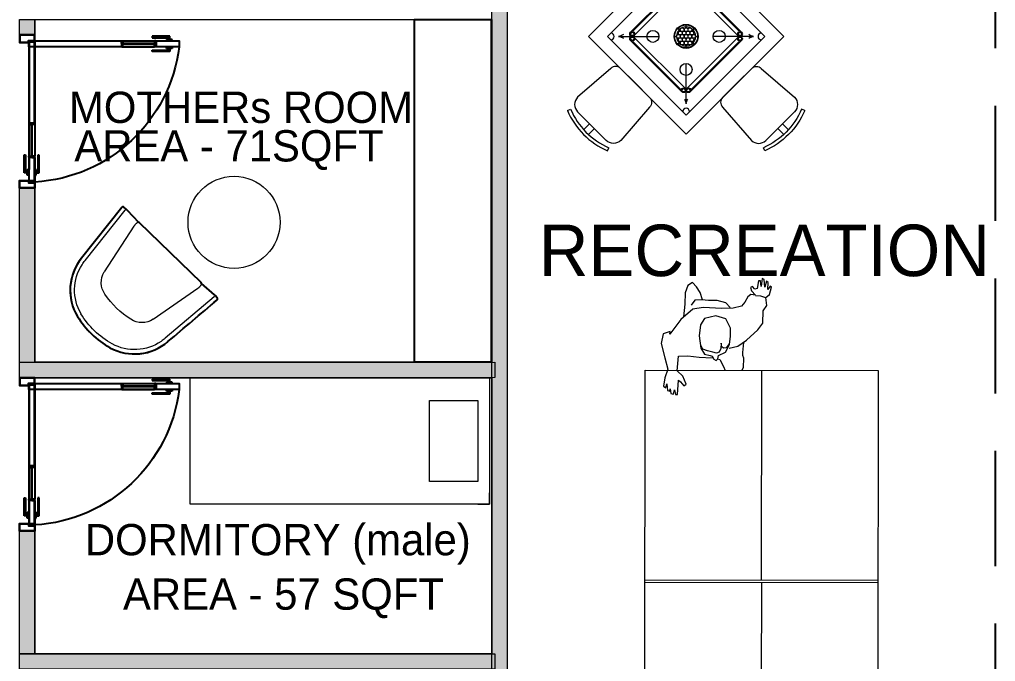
# Model space of a CAD drawing. Header units: millimetres. Extents: x -774950 to -670403, y -1165325 to -1109738.
# Drawn here: x -692792 to -686431, y -1148487 to -1144303 of the extents above; entities that cross this region are included whole.
import ezdxf

# ---------------------------------------------------------------- set-up
doc = ezdxf.new("R2010")
doc.units = ezdxf.units.MM
doc.header["$LTSCALE"] = 3000
doc.header["$MEASUREMENT"] = 0
doc.linetypes.add('HIDDEN', pattern=[0.375, 0.25, -0.125])
doc.layers.get('0').update_dxf_attribs({"linetype": 'CONTINUOUS'})
for name, color, linetype, lineweight in [('AI-FURN', 7, 'CONTINUOUS', 20), ('Equipment', 20, 'CONTINUOUS', 15), ('FURNITURE_CHAIR', 20, 'CONTINUOUS', 0), ('GYM. equi.', 9, 'CONTINUOUS', 9), ('I- FURN', 251, 'CONTINUOUS', 9), ('IN-FURN-CUSTOM', 22, 'CONTINUOUS', 9), ('IN_FURNITURE_LOOSE', 20, 'CONTINUOUS', 18), ('PR-HATCH', 8, 'CONTINUOUS', 0), ('T-LAYOUT', 7, 'CONTINUOUS', 13), ('TAGING', 253, 'CONTINUOUS', 5), ('TOA_DOOR', 7, 'CONTINUOUS', 25)]:
    doc.layers.add(name, color=color, linetype=linetype, lineweight=lineweight)
for name, color, linetype in [('HATCH', 8, 'CONTINUOUS'), ('I-FURN', 7, 'CONTINUOUS'), ('RADIUS', 8, 'HIDDEN')]:
    doc.layers.add(name, color=color, linetype=linetype)
doc.layers.add('PR-FULL HT', color=7, linetype='CONTINUOUS', lineweight=13, true_color=0x6e3e30)
doc.styles.add('123', font='arial.ttf', dxfattribs={"height": 0.2})
doc.styles.add('CENTURY GOTHIC', font='GOTHIC.TTF')

# ---------------------------------------------------------------- blocks, each defined once
blk = doc.blocks.new('A$C6E523535')
at = {"ltscale": 0.4}
for p, q in [((4471.8, -239.4), (1721.8, -239.4)), ((1721.8, -239.4), (1721.8, -1759.4)), ((4471.8, -1759.4), (4471.8, -239.4)), ((1721.8, -1759.4), (4471.8, -1759.4))]:
    blk.add_line(p, q, dxfattribs=at)
at = {"linetype": 'ByBlock'}
for p, q in [((3088.7, -1759.4), (3088.7, -239.4)), ((3104.9, -1759.4), (3104.9, -239.4)), ((3088.7, -999.4), (1721.8, -999.4)), ((3104.9, -999.4), (4471.8, -999.4))]:
    blk.add_line(p, q, dxfattribs=at)
for points in [[(1576.4, -787), (1563.7, -843.5), (1523.6, -899), (1457.4, -974.6), (1413.9, -1006.7), (1333.6, -1007.9), (1298.9, -1031.9), (1246.4, -1025.7), (1226.4, -1050.2), (1179.5, -1063.2), (1171.4, -1054.5), (1193.1, -1038.4), (1148.6, -1041), (1140.6, -1030.1), (1179, -1018.9), (1128.5, -1014.9), (1122.7, -1002), (1173.6, -995.5), (1137.9, -989.9), (1138.4, -977.3), (1187.3, -968.6), (1192.1, -954), (1175.7, -938.6), (1180.4, -926.1), (1203.5, -931.2), (1232, -957.6), (1226.8, -927.9), (1242.4, -907.4), (1276.8, -889.7), (1303, -867.5), (1315.6, -813.1), (1318.4, -739.3), (1312.5, -616.7), (1323.5, -549.6), (1389.8, -471.9), (1485.4, -399.6), (1468.4, -403.2), (1484.9, -357.4), (1546.7, -342.8), (1640.8, -367.5), (1714, -387.1), (1771.7, -368.2), (1824.8, -359.6), (1836.9, -374.9), (1809.3, -380.2), (1853.4, -386), (1857, -400.9), (1842.2, -402.5), (1873.7, -407.9), (1877.3, -424.9), (1849.6, -430.2), (1878.9, -437.6), (1878.4, -450.3), (1785.2, -457.3), (1797.4, -470.4), (1821.9, -492.5), (1810.8, -506.8), (1758.8, -485.9), (1724.3, -448.7), (1701, -449.9), (1628.9, -457.7), (1626.7, -516.7), (1636.6, -591), (1640.8, -676.7)], [(1262, -612.7), (1213.9, -598.2), (1176.8, -573.6), (1148.3, -547.2), (1168.5, -516.3), (1215.6, -499.1), (1289.5, -497.7), (1372.3, -488.1)], [(1312.1, -793.9), (1281.5, -765.4), (1266.8, -707.8), (1266.9, -650.9), (1262.1, -608.5), (1263.9, -562.1), (1296.5, -538)], [(1547.8, -786.1), (1575, -768), (1577.8, -749.1), (1567.7, -738.2), (1543.2, -735.2), (1578.4, -732.3), (1602, -722.6), (1609.1, -703.9), (1603.6, -680.5), (1594.4, -646.3), (1582.8, -616.4), (1560.1, -602.9)], [(1648.5, -718.2), (1650.5, -726.5), (1696.1, -749.4), (1721.8, -761.9)], [(1721.8, -869.7), (1701.7, -880.4), (1642.5, -882.4), (1623.7, -875.3), (1604.7, -876.7), (1539, -882.7)], [(1234.2, -957.7), (1235, -991.5), (1246.4, -1023.6)], [(4617.3, -1442.4), (4630, -1498.9), (4670.1, -1554.4), (4736.3, -1629.9), (4779.7, -1662), (4860, -1663.2), (4894.7, -1687.2), (4947.3, -1681), (4967.2, -1705.6), (5014.2, -1718.6), (5022.3, -1709.9), (5000.6, -1693.8), (5045, -1696.3), (5053.1, -1685.5), (5014.6, -1674.3), (5065.2, -1670.3), (5071, -1657.4), (5020.1, -1650.9), (5055.8, -1645.3), (5055.3, -1632.7), (5006.4, -1624), (5001.6, -1609.4), (5017.9, -1594), (5013.2, -1581.5), (4990.2, -1586.6), (4961.6, -1613), (4966.8, -1583.2), (4951.3, -1562.7), (4916.8, -1545), (4890.6, -1522.8), (4878, -1468.4), (4875.2, -1394.7), (4881.2, -1272.1), (4870.2, -1205), (4803.9, -1127.3), (4708.3, -1054.9), (4725.3, -1058.5), (4708.8, -1012.7), (4647, -998.2), (4552.9, -1022.8), (4479.7, -1042.5), (4422, -1023.6), (4368.9, -1015), (4356.8, -1030.2), (4384.4, -1035.5), (4340.3, -1041.4), (4336.6, -1056.3), (4351.5, -1057.9), (4320, -1063.3), (4316.4, -1080.3), (4344.1, -1085.6), (4314.8, -1093), (4315.3, -1105.7), (4408.4, -1112.7), (4396.3, -1125.8), (4371.8, -1147.8), (4382.9, -1162.2), (4434.9, -1141.2), (4469.4, -1104.1), (4492.6, -1105.3), (4564.7, -1113.1), (4567, -1172.1), (4557.1, -1246.3), (4552.9, -1332)], [(4931.7, -1268.1), (4979.7, -1253.6), (5016.8, -1229), (5045.4, -1202.6), (5025.2, -1171.7), (4978.1, -1154.5), (4904.1, -1153.1), (4821.4, -1143.5)], [(4881.5, -1449.3), (4912.1, -1420.7), (4926.9, -1363.2), (4926.8, -1306.2), (4931.5, -1263.9), (4929.8, -1217.5), (4897.2, -1193.4)], [(4645.9, -1441.5), (4618.7, -1423.4), (4615.9, -1404.5), (4626, -1393.5), (4650.5, -1390.6), (4615.2, -1387.6), (4591.6, -1378), (4584.6, -1359.2), (4590, -1335.8), (4599.3, -1301.7), (4610.8, -1271.7), (4633.6, -1258.2)], [(4545.2, -1373.6), (4543.2, -1381.9), (4497.6, -1404.7), (4471.8, -1417.2)], [(4471.8, -1525.1), (4492, -1535.8), (4551.2, -1537.7), (4569.9, -1530.7), (4589, -1532.1), (4654.7, -1538.1)]]:
    blk.add_lwpolyline(points)
for points in [[(1656.4, -701.4), (1645.4, -712.3), (1625.4, -717.7), (1603.9, -763.4), (1553.1, -788.3), (1497.9, -796.7), (1447.3, -794.8), (1385.7, -764.2), (1365.5, -700.9), (1383.3, -625.1), (1424.4, -599.2), (1497.2, -592), (1577, -603.5), (1616.9, -626.8), (1623.9, -662.9), (1628.3, -676.4), (1649.1, -687.1)], [(4537.3, -1356.8), (4548.3, -1367.6), (4568.2, -1373.1), (4589.7, -1418.8), (4640.6, -1443.6), (4695.8, -1452.1), (4746.4, -1450.2), (4808, -1419.6), (4828.2, -1356.3), (4810.4, -1280.5), (4769.3, -1254.6), (4696.5, -1247.4), (4616.7, -1258.9), (4576.8, -1282.1), (4569.7, -1318.3), (4565.3, -1331.8), (4544.5, -1342.4)]]:
    blk.add_lwpolyline(points, close=True)
blk = doc.blocks.new('A$C44A10159')
for points in [[(10.14, 29.17), (10.14, 26.65)], [(12.14, 29.17), (12.14, 26.65)], [(2.74, 28.59), (3.11, 27.67)], [(19.53, 28.51), (19.15, 27.58)]]:
    blk.add_lwpolyline(points)
for points in [[(11.15, 8.65), (5.06, 8.65, -0.414214), (3.06, 10.65), (2.15, 23.65, -0.414214), (5.15, 26.65), (11.15, 26.65)], [(11.15, 8.65), (17.24, 8.65, 0.414214), (19.24, 10.65), (20.15, 23.65, 0.414214), (17.15, 26.65), (11.15, 26.65)]]:
    blk.add_lwpolyline(points, format="xyb")
for radius, end in [(22.59, 111.5421), (21.59, 111.5162)]:
    blk.add_arc((11.03, 7.58), radius, 67.9007, end)
blk = doc.blocks.new('ACC-RECREAT-3')
at = {"layer": 'Equipment', "color": 8}
for p, q in [((78643.2, -73743.2), (78829.6, -73929.6)), ((79191.7, -73779.5), (78717.1, -73779.5)), ((79179.2, -73785.7), (78729.6, -73785.7)), ((79265.7, -73743.2), (79079.3, -73929.6)), ((78679.4, -73817.2), (78679.4, -74291.8)), ((78685.7, -73829.7), (78685.7, -74279.3)), ((78710.7, -73817.2), (78710.7, -74291.8)), ((79191.7, -73810.7), (78717.1, -73810.7)), ((79198.2, -73817.2), (79198.2, -74291.8)), ((79223.2, -73829.7), (79223.2, -74279.3)), ((79229.4, -73817.2), (79229.4, -74291.8)), ((78954.4, -74007.1), (78954.4, -73976.4)), ((78910.2, -74010.3), (78899.2, -73999.2)), ((78954.4, -74019.6), (78954.4, -74018.2)), ((78976.2, -74032.7), (78963.3, -74045.7)), ((79009.7, -73999.2), (78993.9, -74015)), ((78907.1, -74054.5), (78876.3, -74054.5)), ((78915, -74093.9), (78899.2, -74109.7)), ((78919.6, -74054.5), (78918.1, -74054.5)), ((78945.6, -74063.3), (78932.6, -74076.3)), ((78941.9, -74054.5), (78941, -74054.5)), ((78954.4, -74090.8), (78954.4, -74089.3)), ((78954.4, -74132.6), (78954.4, -74101.9)), ((79009.7, -74109.7), (78998.6, -74098.7)), ((79032.5, -74054.5), (79001.8, -74054.5)), ((78643.2, -74365.7), (78829.6, -74179.3)), ((79265.7, -74365.7), (79079.3, -74179.3)), ((79191.7, -74298.2), (78717.1, -74298.2)), ((79191.7, -74329.5), (78717.1, -74329.5)), ((79179.2, -74323.2), (78729.6, -74323.2))]:
    blk.add_line(p, q, dxfattribs=at)
at = {"layer": 'Equipment'}
blk.add_lwpolyline([(78591.9, -73692), (78591.9, -74417), (79316.9, -74417), (79316.9, -73692)], close=True, dxfattribs=at)
at = {"layer": 'Equipment', "color": 8}
for points in [[(78673.7, -73757.6, -0.101951), (78643.2, -73743.2, -0.101951), (78657.5, -73773.7, -0.101951)], [(79251.3, -73773.7, -0.101951), (79265.7, -73743.2, -0.101951), (79235.2, -73757.6, -0.101951)], [(78657.5, -74335.2, -0.101951), (78643.2, -74365.7, -0.101951), (78673.7, -74351.4, -0.101951)], [(79235.2, -74351.4, -0.101951), (79265.7, -74365.7, -0.101951), (79251.3, -74335.2, -0.101951)]]:
    blk.add_lwpolyline(points, format="xyb", dxfattribs=at)
for points in [[(78957.6, -73998.4), (78954.4, -73976.4), (78950.6, -74002.6)], [(78908.7, -74012.1), (78899.2, -73999.2), (78912, -74008.8)], [(78924.7, -74033.5), (78922.9, -74031)], [(78931, -74022.9), (78933.4, -74024.8)], [(78947.4, -74024.4), (78946.7, -74029.3)], [(78949.2, -74036.6), (78954.4, -74040.4)], [(78960.5, -74017.8), (78960.3, -74016.5)], [(78964.4, -74044.5), (78964.1, -74042.4)], [(78964.4, -74044.5), (78966.5, -74044.9)], [(78995.9, -74017.7), (79009.7, -73999.2), (78991.2, -74013)], [(78898.3, -74057.7), (78876.3, -74054.5), (78902.5, -74050.7)], [(78912.9, -74091.3), (78899.2, -74109.7), (78917.6, -74096)], [(78917.8, -74060.5), (78916.4, -74060.3)], [(78924.4, -74047.5), (78929.2, -74046.8)], [(78926.6, -74072.9), (78926.6, -74072.9)], [(78936, -74082.3), (78936, -74082.3)], [(78940.4, -74054.5), (78936.5, -74049.3)], [(78944.5, -74064.4), (78942.4, -74064.1)], [(78944.5, -74064.4), (78944.8, -74066.5)], [(78948.4, -74091.1), (78948.6, -74092.5)], [(78951.2, -74110.6), (78954.4, -74132.6), (78958.2, -74106.4)], [(78959.6, -74072.4), (78958, -74071.2)], [(78961.4, -74084.5), (78962.1, -74079.7)], [(78971.2, -74058.1), (78972.3, -74059.7)], [(78977.9, -74086), (78975.4, -74084.2)], [(78984.5, -74061.5), (78979.6, -74062.2)], [(78984.1, -74075.5), (78986, -74077.9)], [(78991.1, -74048.4), (78992.4, -74048.6)], [(79000.1, -74096.9), (79009.7, -74109.7), (78996.8, -74100.2)], [(79010.6, -74051.3), (79032.5, -74054.5), (79006.3, -74058.3)]]:
    blk.add_lwpolyline(points, dxfattribs=at)
for centre, radius in [((78717.1, -73795.1), 15.6), ((78717.1, -73795.1), 11.7), ((78717.1, -73795.1), 10.8), ((79191.7, -73795.1), 15.6), ((79191.7, -73795.1), 11.7), ((79191.7, -73795.1), 10.8), ((78695, -73817.2), 15.6), ((78695, -73817.2), 11.7), ((78695, -73817.2), 10.8), ((79213.8, -73817.2), 15.6), ((79213.8, -73817.2), 11.7), ((79213.8, -73817.2), 10.8), ((78801.9, -73902), 39.1), ((79106.9, -73902), 39.1), ((78954.4, -74054.5), 78.1), ((78954.4, -74054.5), 75), ((78912.6, -74043.3), 12.5), ((78919.1, -74019.1), 12.5), ((78936.7, -74036.8), 12.5), ((78943.2, -74012.7), 12.5), ((78954.4, -74054.5), 12.5), ((78960.9, -74030.3), 12.5), ((78967.4, -74006.2), 12.5), ((78978.6, -74048), 12.5), ((78985, -74023.9), 12.5), ((79002.7, -74041.5), 12.5), ((78906.1, -74067.4), 12.5), ((78923.8, -74085.1), 12.5), ((78930.3, -74061), 12.5), ((78941.5, -74102.8), 12.5), ((78948, -74078.6), 12.5), ((78965.6, -74096.3), 12.5), ((78972.1, -74072.2), 12.5), ((78989.8, -74089.8), 12.5), ((78996.2, -74065.7), 12.5), ((78731.9, -74149), 15.6), ((78801.9, -74207), 39.1), ((79106.9, -74207), 39.1), ((78695, -74291.8), 15.6), ((78695, -74291.8), 11.7), ((78695, -74291.8), 10.8), ((78717.1, -74313.9), 15.6), ((79191.7, -74313.9), 15.6), ((79213.8, -74291.8), 15.6), ((79213.8, -74291.8), 11.7), ((79213.8, -74291.8), 10.8), ((78717.1, -74313.9), 11.7), ((78717.1, -74313.9), 10.8), ((79191.7, -74313.9), 11.7), ((79191.7, -74313.9), 10.8)]:
    blk.add_circle(centre, radius, dxfattribs=at)
for centre, radius, start, end in [((78607.4, -73707.5), 21.9, 225, 45), ((79301.5, -73707.5), 21.9, 135, 315), ((78954.4, -74054.5), 62.5, 137.09508, 177.90492), ((78954.4, -74054.5), 62.5, 92.09508, 132.90492), ((78954.4, -74054.5), 22, 104.98576, 105.01424), ((78954.4, -74054.5), 62.5, 47.09508, 87.90492), ((78954.4, -74054.5), 22, 44.98576, 45.01424), ((78954.4, -74054.5), 62.5, 2.09508, 42.90492), ((78954.4, -74054.5), 62.5, 182.09508, 222.90492), ((78954.4, -74054.5), 62.5, 227.09508, 267.90492), ((78954.4, -74054.5), 22, 164.98576, 165.01424), ((78954.4, -74054.5), 62.5, 272.09508, 312.90492), ((78954.4, -74054.5), 62.5, 317.09508, 357.90492), ((78607.4, -74401.5), 21.9, 315, 135), ((79301.5, -74401.5), 21.9, 45, 225)]:
    blk.add_arc(centre, radius, start, end, dxfattribs=at)
at = {"layer": 'IN_FURNITURE_LOOSE'}
blk.add_lwpolyline([(78504.4, -73604.5), (78504.4, -74504.5), (79404.4, -74504.5), (79404.4, -73604.5)], close=True, dxfattribs=at)
at = {"layer": 'FURNITURE_CHAIR', "xscale": -22.05931977247383, "yscale": 22.05931977239379, "zscale": 22.05931977242498}
blk.add_blockref('A$C44A10159', (79179.8, -73795.4), dxfattribs=at)
at = {"layer": 'FURNITURE_CHAIR'}
for p, xscale, yscale, zscale, rotation in [((78695.3, -73829.1), -22.0593197724811, 22.05931977239379, 22.05931977242498, 90.00000000026459), ((79213.5, -73829.1), 22.0593197724811, 22.0593197724811, 22.0593197724811, 269.9999999996976), ((79179.8, -74313.6), 22.05931977247383, 22.05931977247383, 22.05931977247383, 180.0000000002457)]:
    blk.add_blockref('A$C44A10159', p, dxfattribs=dict(at, xscale=xscale, yscale=yscale, zscale=zscale, rotation=rotation))
blk = doc.blocks.new('*U91')
at = {"layer": 'PR-HATCH'}
h = blk.add_hatch(color=256, dxfattribs=at)
h.dxf.hatch_style = 1
h.paths.add_polyline_path([(-96940.1, -39967.2), (-85742.7, -39967.2), (-85742.7, -39867.2), (-96940.1, -39867.2)])
at = {"layer": 'PR-FULL HT', "elevation": 0}
blk.add_lwpolyline([(-96940.1, -39967.2), (-85742.7, -39967.2), (-85742.7, -39867.2), (-96940.1, -39867.2)], close=True, dxfattribs=at)
blk = doc.blocks.new('*U139')
at = {"layer": 'PR-HATCH'}
h = blk.add_hatch(color=256, dxfattribs=at)
h.dxf.hatch_style = 1
h.paths.add_polyline_path([(-87464, -39967.2), (-84366.8, -39967.2), (-84366.8, -39867.2), (-87464, -39867.2)])
at = {"layer": 'PR-FULL HT', "elevation": 0}
blk.add_lwpolyline([(-87464, -39967.2), (-84366.8, -39967.2), (-84366.8, -39867.2), (-87464, -39867.2)], close=True, dxfattribs=at)
blk = doc.blocks.new('*U138')
at = {"layer": 'PR-HATCH'}
h = blk.add_hatch(color=256, dxfattribs=at)
h.dxf.hatch_style = 1
h.paths.add_polyline_path([(-83787.4, -39967.2), (-82652.7, -39967.2), (-82652.7, -39867.2), (-83787.4, -39867.2)])
at = {"layer": 'PR-FULL HT', "elevation": 0}
blk.add_lwpolyline([(-83787.4, -39967.2), (-82652.7, -39967.2), (-82652.7, -39867.2), (-83787.4, -39867.2)], close=True, dxfattribs=at)
blk = doc.blocks.new('*U85')
at = {"layer": 'PR-HATCH'}
h = blk.add_hatch(color=256, dxfattribs=at)
h.dxf.hatch_style = 1
h.paths.add_polyline_path([(-82752.7, -39967.2), (-82652.7, -39967.2), (-82652.7, -39867.2), (-82752.7, -39867.2)])
at = {"layer": 'PR-FULL HT', "elevation": 0}
blk.add_lwpolyline([(-82752.7, -39967.2), (-82652.7, -39967.2), (-82652.7, -39867.2), (-82752.7, -39867.2)], close=True, dxfattribs=at)
blk = doc.blocks.new('REMY___4640___PLAN')
for p, q in [((-22.81, 28.21), (-22.68, 28.25)), ((-11.24, 28.25), (-11.12, 28.21)), ((-32.38, 16.77), (-32.17, 18.13)), ((-1.75, 18.13), (-1.54, 16.77)), ((-33.99, 0.32), (-32.38, 16.77)), ((-28.4, 1.56), (-25.71, 15.26)), ((-8.25, 15.26), (-5.56, 1.56)), ((-1.54, 16.77), (-1.54, 16.72)), ((-1.54, 16.72), (0.07, 0.32)), ((-32.93, -0.19), (-28.25, 0.01)), ((-28.49, 0.99), (-28.48, 1.03)), ((-28.49, 0.95), (-28.49, 0.99)), ((-28.49, 0.91), (-28.49, 0.95)), ((-28.49, 0.87), (-28.49, 0.91)), ((-28.49, 0.84), (-28.49, 0.87)), ((-28.49, 0.81), (-28.49, 0.84)), ((-28.48, 0.74), (-28.49, 0.81)), ((-28.48, 1.11), (-28.47, 1.19)), ((-28.48, 1.03), (-28.48, 1.11)), ((-28.47, 0.6), (-28.48, 0.74)), ((-28.47, 1.19), (-28.44, 1.37)), ((-28.46, 0.54), (-28.47, 0.6)), ((-28.46, 0.49), (-28.46, 0.54)), ((-28.45, 0.46), (-28.46, 0.49)), ((-28.45, 0.43), (-28.45, 0.46)), ((-28.44, 0.41), (-28.45, 0.43)), ((-28.44, 1.37), (-28.4, 1.56)), ((-28.44, 0.38), (-28.44, 0.41)), ((-28.43, 0.36), (-28.44, 0.38)), ((-28.43, 0.34), (-28.43, 0.36)), ((-28.42, 0.32), (-28.43, 0.34)), ((-28.41, 0.3), (-28.42, 0.32)), ((-28.4, 0.27), (-28.41, 0.3)), ((-28.4, 0.25), (-28.4, 0.27)), ((-28.39, 0.24), (-28.4, 0.25)), ((-28.39, 0.23), (-28.39, 0.24)), ((-28.38, 0.22), (-28.39, 0.23)), ((-28.38, 0.21), (-28.38, 0.22)), ((-28.37, 0.2), (-28.38, 0.21)), ((-28.36, 0.19), (-28.37, 0.2)), ((-28.37, 0.2), (-28.37, 0.2)), ((-28.36, 0.18), (-28.36, 0.19)), ((-28.35, 0.17), (-28.36, 0.18)), ((-28.35, 0.16), (-28.35, 0.17)), ((-28.34, 0.16), (-28.35, 0.16)), ((-28.34, 0.15), (-28.34, 0.16)), ((-28.33, 0.14), (-28.34, 0.15)), ((-28.33, 0.13), (-28.33, 0.14)), ((-28.32, 0.13), (-28.33, 0.13)), ((-28.31, 0.12), (-28.32, 0.13)), ((-28.31, 0.11), (-28.31, 0.12)), ((-28.3, 0.1), (-28.31, 0.11)), ((-28.29, 0.1), (-28.3, 0.1)), ((-28.29, 0.09), (-28.29, 0.1)), ((-28.28, 0.08), (-28.29, 0.09)), ((-28.27, 0.08), (-28.28, 0.08)), ((-28.27, 0.07), (-28.27, 0.08)), ((-28.26, 0.07), (-28.27, 0.07)), ((-28.25, 0.06), (-28.26, 0.07)), ((-28.24, 0.06), (-28.25, 0.06)), ((-28.25, 0.01), (-28.18, 0.02)), ((-28.24, 0.05), (-28.24, 0.06)), ((-28.23, 0.05), (-28.24, 0.05)), ((-28.22, 0.04), (-28.23, 0.05)), ((-28.21, 0.04), (-28.22, 0.04)), ((-28.2, 0.03), (-28.21, 0.04)), ((-28.19, 0.02), (-28.2, 0.03)), ((-28.2, 0.03), (-28.2, 0.03)), ((-28.18, 0.02), (-28.19, 0.02)), ((-28.17, 0.01), (-28.18, 0.02)), ((-28.16, 0.01), (-28.17, 0.01)), ((-28.15, 0.01), (-28.16, 0.01)), ((-28.14, 0), (-28.15, 0.01)), ((-28.13, 0), (-28.14, 0)), ((-28.14, 0), (-28.14, 0)), ((-5.83, 0), (-5.84, 0)), ((-5.82, 0), (-5.83, 0)), ((-5.81, 0.01), (-5.82, 0)), ((-5.8, 0.01), (-5.81, 0.01)), ((-5.79, 0.01), (-5.8, 0.01)), ((-5.78, 0.02), (-5.79, 0.01)), ((-5.77, 0.02), (-5.78, 0.02)), ((-5.71, 0.01), (-5.78, 0.02)), ((-5.76, 0.03), (-5.77, 0.02)), ((-5.75, 0.04), (-5.76, 0.03)), ((-5.76, 0.03), (-5.76, 0.03)), ((-5.74, 0.04), (-5.75, 0.04)), ((-5.73, 0.05), (-5.74, 0.04)), ((-5.72, 0.06), (-5.73, 0.05)), ((-5.73, 0.05), (-5.73, 0.05)), ((-5.71, 0.06), (-5.72, 0.06)), ((-5.7, 0.07), (-5.71, 0.06)), ((-1.03, -0.19), (-5.71, 0.01)), ((-5.69, 0.08), (-5.7, 0.07)), ((-5.7, 0.07), (-5.7, 0.07)), ((-5.68, 0.08), (-5.69, 0.08)), ((-5.67, 0.09), (-5.68, 0.08)), ((-5.66, 0.1), (-5.67, 0.1)), ((-5.67, 0.1), (-5.67, 0.09)), ((-5.65, 0.11), (-5.66, 0.1)), ((-5.64, 0.13), (-5.65, 0.12)), ((-5.65, 0.12), (-5.65, 0.11)), ((-5.63, 0.14), (-5.64, 0.13)), ((-5.64, 0.13), (-5.64, 0.13)), ((-5.62, 0.15), (-5.63, 0.14)), ((-5.61, 0.16), (-5.62, 0.16)), ((-5.62, 0.16), (-5.62, 0.15)), ((-5.6, 0.18), (-5.61, 0.17)), ((-5.61, 0.17), (-5.61, 0.16)), ((-5.59, 0.2), (-5.6, 0.19)), ((-5.6, 0.19), (-5.6, 0.18)), ((-5.58, 0.21), (-5.59, 0.2)), ((-5.59, 0.2), (-5.59, 0.2)), ((-5.57, 0.23), (-5.58, 0.22)), ((-5.58, 0.22), (-5.58, 0.21)), ((-5.56, 0.27), (-5.57, 0.25)), ((-5.57, 0.25), (-5.57, 0.24)), ((-5.57, 0.24), (-5.57, 0.23)), ((-5.56, 1.56), (-5.52, 1.37)), ((-5.55, 0.3), (-5.56, 0.27)), ((-5.54, 0.32), (-5.55, 0.3)), ((-5.53, 0.36), (-5.54, 0.34)), ((-5.54, 0.34), (-5.54, 0.32)), ((-5.52, 0.38), (-5.53, 0.36)), ((-5.52, 1.37), (-5.49, 1.19)), ((-5.51, 0.43), (-5.52, 0.41)), ((-5.52, 0.41), (-5.52, 0.38)), ((-5.5, 0.49), (-5.51, 0.46)), ((-5.51, 0.46), (-5.51, 0.43)), ((-5.49, 0.6), (-5.5, 0.54)), ((-5.5, 0.54), (-5.5, 0.49)), ((-5.49, 1.19), (-5.48, 1.11)), ((-5.48, 0.74), (-5.49, 0.6)), ((-5.48, 1.11), (-5.48, 1.03)), ((-5.48, 1.03), (-5.47, 0.99)), ((-5.47, 0.81), (-5.48, 0.74)), ((-5.47, 0.99), (-5.47, 0.95)), ((-5.47, 0.95), (-5.47, 0.91)), ((-5.47, 0.91), (-5.47, 0.87)), ((-5.47, 0.87), (-5.47, 0.84)), ((-5.47, 0.84), (-5.47, 0.81)), ((-32.93, -0.19), (-33.64, -0.16)), ((-32.89, -0.19), (-32.93, -0.19)), ((-28.12, -0.01), (-28.13, 0)), ((-28.11, -0.01), (-28.12, -0.01)), ((-28.1, -0.01), (-28.11, -0.01)), ((-28.09, -0.01), (-28.1, -0.01)), ((-28.08, -0.02), (-28.09, -0.01)), ((-28.07, -0.02), (-28.08, -0.02)), ((-28.05, -0.02), (-28.07, -0.02)), ((-28.03, -0.02), (-28.05, -0.02)), ((-28.01, -0.03), (-28.03, -0.02)), ((-16.98, -0.02), (-28.01, -0.03)), ((-5.96, -0.03), (-16.98, -0.02)), ((-16.98, -0.02), (-16.98, -0.02)), ((-16.98, -0.02), (-16.98, -0.02)), ((-5.94, -0.02), (-5.96, -0.03)), ((-5.91, -0.02), (-5.94, -0.02)), ((-5.89, -0.02), (-5.91, -0.02)), ((-5.88, -0.02), (-5.89, -0.02)), ((-5.87, -0.01), (-5.88, -0.01)), ((-5.88, -0.01), (-5.88, -0.02)), ((-5.86, -0.01), (-5.87, -0.01)), ((-5.85, -0.01), (-5.86, -0.01)), ((-5.84, 0), (-5.85, -0.01)), ((-0.99, -0.19), (-1.03, -0.19)), ((-0.28, -0.16), (-0.99, -0.19))]:
    blk.add_line(p, q)
at = {"color": 8}
for p, q in [((-31.28, 16.61), (-32.89, 0.21)), ((-1.03, 0.21), (-2.64, 16.61))]:
    blk.add_line(p, q, dxfattribs=at)
for centre, radius, start, end in [((-19.36, 15.61), 13.06, 105.3139, 168.8978), ((-16.96, 6.29), 22.69, 75.3903, 104.6097), ((-14.57, 15.61), 13.06, 11.1021, 74.6861), ((-20.55, 14.07), 5.3, 101.4675, 167.0809), ((-16.98, -4.5), 24.21, 79.0022, 100.9978), ((-13.41, 14.07), 5.3, 12.9191, 78.5325), ((-33.6, 0.24), 0.399, 169.3169, 264.3631), ((-0.32, 0.24), 0.399, 275.6373, 10.6822)]:
    blk.add_arc(centre, radius, start, end)
for centre, radius, start, end in [((-16.96, 6.32), 21.55, 75.0512, 104.9488), ((-19.35, 15.61), 11.95, 105.3501, 168.9268), ((-14.57, 15.61), 11.95, 11.0732, 74.6499), ((-18.66, 15.4), 12.68, 168.5702, 174.5034), ((-15.26, 15.4), 12.68, 5.4966, 11.4298), ((-32.61, 0.11), 0.292, 160.6076, 273.051), ((-1.31, 0.11), 0.292, 266.949, 19.3924)]:
    blk.add_arc(centre, radius, start, end, dxfattribs=at)
at = {"layer": 'I-FURN'}
blk.add_lwpolyline([(-33.99, 0.32), (-32.38, 16.77, -0.315383), (-22.68, 28.25, -0.129612), (-11.12, 28.21, -0.313658), (-1.54, 16.72, -0.000138), (0.07, 0.32, -0.440244), (-0.28, -0.16), (-1.03, -0.19), (-1.31, -0.18), (-5.71, 0.01), (-5.72, -0.01), (-5.96, -0.06), (-28.01, -0.03), (-28.18, -0.03), (-32.39, -0.17), (-32.89, -0.19), (-32.93, -0.19), (-33.64, -0.16, -0.440251)], format="xyb", close=True, dxfattribs=at)
blk = doc.blocks.new('FURNITURE-EXAMINATION BED - 1950 X 825')
at = {"layer": 'I- FURN', "ltscale": 10}
for p, q in [((1950, 0), (0, 0)), ((0, 0), (0, -825)), ((1950, -825), (1950, 0)), ((0, -825), (0, -750)), ((75, -825), (0, -825)), ((0, -825), (1950, -825))]:
    blk.add_line(p, q, dxfattribs=at)
at = {"layer": 'I- FURN', "color": 8, "lineweight": 9, "ltscale": 10}
for p, q in [((389.4, -148.9), (75, -148.9)), ((75, -148.9), (75, -676.1)), ((389.4, -676.1), (389.4, -148.9)), ((75, -676.1), (389.4, -676.1))]:
    blk.add_line(p, q, dxfattribs=at)
blk = doc.blocks.new('*U136')
at = {"layer": 'PR-HATCH'}
h = blk.add_hatch(color=256, dxfattribs=at)
h.dxf.hatch_style = 1
h.paths.add_polyline_path([(-87464, -39967.2), (-84367, -39967.2), (-84367, -39867.2), (-87464, -39867.2)])
at = {"layer": 'PR-FULL HT', "elevation": 0}
blk.add_lwpolyline([(-87464, -39967.2), (-84367, -39967.2), (-84367, -39867.2), (-87464, -39867.2)], close=True, dxfattribs=at)
blk = doc.blocks.new('*U137')
at = {"layer": 'PR-HATCH'}
h = blk.add_hatch(color=256, dxfattribs=at)
h.dxf.hatch_style = 1
h.paths.add_polyline_path([(-83081.2, -39967.2), (-82281.8, -39967.2), (-82281.8, -39867.2), (-83081.2, -39867.2)])
at = {"layer": 'PR-FULL HT', "elevation": 0}
blk.add_lwpolyline([(-83081.2, -39967.2), (-82281.8, -39967.2), (-82281.8, -39867.2), (-83081.2, -39867.2)], close=True, dxfattribs=at)
blk = doc.blocks.new('A$C3A863514')
at = {"layer": 'TOA_DOOR', "color": 8, "ltscale": 3}
for p, q in [((-113, 1029.6), (-113, 906.7)), ((-92, 1029.6), (-113, 1029.6)), ((-103.6, 1020.1), (-92, 1020.1)), ((-103.6, 906.7), (-103.6, 1020.1)), ((-92, 1044.7), (-92, 1005)), ((-82.6, 1044.7), (-92, 1044.7)), ((-92, 1029.6), (-92, 1020.1)), ((-92, 1005), (-82.6, 1005)), ((-40, 1044.7), (-30.6, 1044.7)), ((-30.6, 1005), (-40, 1005)), ((-30.6, 1044.7), (-30.6, 1005)), ((-30.6, 1029.6), (-30.6, 1020.1)), ((-30.6, 1029.6), (-9.6, 1029.6)), ((-19, 1020.1), (-30.6, 1020.1)), ((-19, 906.7), (-19, 1020.1)), ((-9.6, 1029.6), (-9.6, 906.7)), ((-113, 906.7), (-103.6, 906.7)), ((-40, 934.5), (-81, 934.5)), ((-81, 708), (-81, 924.6)), ((-62.9, 934.5), (-62.9, 708)), ((-58.1, 934.5), (-58.1, 708)), ((-40, 708), (-40, 924.6)), ((-9.6, 906.7), (-19, 906.7)), ((-40, 698.2), (-81, 698.2))]:
    blk.add_line(p, q, dxfattribs=at)
at = {"layer": 'TOA_DOOR', "ltscale": 3}
for p, q in [((-944.9, 135.5), (-822, 135.5)), ((-944.9, 114.5), (-944.9, 135.5)), ((-822, 135.5), (-822, 126)), ((-960, 114.5), (-920.3, 114.5)), ((-960, 105), (-960, 114.5)), ((-944.9, 114.5), (-935.4, 114.5)), ((-935.4, 126), (-935.4, 114.5)), ((-822, 126), (-935.4, 126)), ((-920.3, 114.5), (-920.3, 105)), ((-840, 105), (-840, 64)), ((-613.6, 105), (-830.2, 105)), ((-603.7, 105), (-603.7, 64)), ((-960, 62.5), (-960, 53)), ((-960, 53), (-920.3, 53)), ((-944.9, 53), (-935.4, 53)), ((-944.9, 53), (-944.9, 32)), ((-944.9, 32), (-822, 32)), ((-935.4, 41.4), (-935.4, 53)), ((-822, 41.4), (-935.4, 41.4)), ((-920.3, 53), (-920.3, 62.5)), ((-613.6, 64), (-830.2, 64)), ((-822, 32), (-822, 41.4))]:
    blk.add_line(p, q, dxfattribs=at)
at = {"layer": 'TOA_DOOR', "color": 5, "ltscale": 3}
for p, q in [((-840, 86.9), (-613.6, 86.9)), ((-840, 82.2), (-613.6, 82.2))]:
    blk.add_line(p, q, dxfattribs=at)
at = {"layer": 'TOA_DOOR', "color": 8, "ltscale": 3}
blk.add_lwpolyline([(-39.9, 64), (-40, 1092), (-81, 1092), (-80.9, 64)], close=True, dxfattribs=at)
for points in [[(-78.5, 934.5), (-78.5, 932), (-81, 932), (-81, 924.6), (-62.9, 924.6), (-62.9, 934.5), (-78.5, 934.5)], [(-42.5, 934.5), (-42.5, 932), (-40, 932), (-40, 924.6), (-58.1, 924.6), (-58.1, 934.5), (-42.5, 934.5)], [(-78.5, 698.2), (-78.5, 700.7), (-81, 700.7), (-81, 708), (-62.9, 708), (-62.9, 698.2), (-78.5, 698.2)], [(-42.5, 698.2), (-42.5, 700.7), (-40, 700.7), (-40, 708), (-58.1, 708), (-58.1, 698.2), (-42.5, 698.2)]]:
    blk.add_lwpolyline(points, dxfattribs=at)
at = {"layer": 'TOA_DOOR', "ltscale": 3}
for points in [[(-1050, 0), (-1050, 0), (-997.5, 0), (-997.5, 64), (-1010.1, 64), (-1010.1, 105), (-1050, 105), (-1050, 0)], [(-1047.6, 3.1), (-1047.6, 2.4), (-999.9, 2.4), (-999.9, 61.7), (-1012.5, 61.7), (-1012.5, 102.6), (-1047.6, 102.6), (-1047.6, 2.4)], [(-840, 105), (-1007.3, 105), (-1007.3, 101.8), (-840, 101.8)], [(-840, 64), (-1007.3, 64), (-1007.3, 67.2), (-840, 67.2)], [(-840, 101.8), (-999.4, 101.8), (-999.4, 67.2), (-840, 67.2)], [(-840, 102.5), (-837.5, 102.5), (-837.5, 105), (-830.2, 105), (-830.2, 86.9), (-840, 86.9), (-840, 102.5)], [(-840, 66.5), (-837.5, 66.5), (-837.5, 64), (-830.2, 64), (-830.2, 82.2), (-840, 82.2), (-840, 66.5)], [(-603.7, 102.5), (-606.2, 102.5), (-606.2, 105), (-613.6, 105), (-613.6, 86.9), (-603.7, 86.9), (-603.7, 102.5)], [(-603.7, 66.5), (-606.2, 66.5), (-606.2, 64), (-613.6, 64), (-613.6, 82.2), (-603.7, 82.2), (-603.7, 66.5)], [(-39.9, 105), (-603.7, 105)], [(-603.7, 101.8), (-39.9, 101.8), (-39.9, 105)], [(-47.8, 101.8), (-603.7, 101.8)], [(-603.7, 67.2), (-47.8, 67.2), (-47.8, 101.8)], [(-39.9, 67.2), (-39.9, 64), (-603.7, 64)], [(-603.7, 67.2), (-39.9, 67.2)], [(0, 0), (0, 0), (-52.5, 0), (-52.5, 64), (-39.9, 64), (-39.9, 105), (0, 105), (0, 0)], [(-2.4, 3.1), (-2.4, 2.4), (-50.1, 2.4), (-50.1, 61.7), (-37.5, 61.7), (-37.5, 102.6), (-2.4, 102.6), (-2.4, 2.4)]]:
    blk.add_lwpolyline(points, dxfattribs=at)
for points in [[(-1007.3, 101.8), (-999.4, 101.8), (-999.4, 67.2), (-1007.3, 67.2)], [(-39.9, 101.8), (-47.8, 101.8), (-47.8, 67.2), (-39.9, 67.2)]]:
    blk.add_lwpolyline(points, close=True, dxfattribs=at)
at = {"layer": 'TOA_DOOR', "color": 8, "ltscale": 3}
blk.add_arc((47.2, 43.5), 1056.3, 96.9725, 176.66066, dxfattribs=at)
at = {"layer": 'TOA_DOOR', "ltscale": 3}
for centre, radius, start, end in [((-850.4, 98.5), 15.6, 311.97465, 17.09535), ((-857.7, 96.8), 20.3, 330.67981, 14.7641), ((-845.4, 100), 14.2, 292.47405, 7.50673), ((-841.2, 99.3), 12.5, 275.68823, 327.98283), ((-850.4, 70.6), 15.6, 342.90465, 48.02535), ((-857.7, 72.2), 20.3, 345.2359, 29.32019), ((-845.4, 69), 14.2, 352.49327, 67.52595), ((-841.2, 69.8), 12.5, 32.01717, 84.31177), ((-834.4, 95.7), 5.19, 207.9347, 287.08974), ((-834.4, 73.4), 5.19, 72.91026, 152.0653), ((-833.7, 100.1), 5.81, 208.01115, 296.81028), ((-833.7, 68.9), 5.81, 63.18972, 151.98885), ((-832.8, 106.2), 8, 222.53973, 287.36657), ((-832.8, 62.8), 8, 72.63343, 137.46027), ((-611, 106.2), 8, 252.63343, 317.46027), ((-611, 62.8), 8, 42.53973, 107.36657), ((-602.5, 99.3), 12.5, 212.01717, 264.31177), ((-602.5, 69.8), 12.5, 95.68823, 147.98283), ((-610.1, 100.1), 5.81, 243.18972, 331.98885), ((-610.1, 68.9), 5.81, 28.01115, 116.81028), ((-598.3, 100), 14.2, 172.49327, 247.52595), ((-598.3, 69), 14.2, 112.47405, 187.50673), ((-609.4, 95.7), 5.19, 252.91026, 332.0653), ((-609.4, 73.4), 5.19, 27.9347, 107.08974), ((-593.3, 98.5), 15.6, 162.90465, 228.02535), ((-593.3, 70.6), 15.6, 131.97465, 197.09535), ((-586, 96.8), 20.3, 165.2359, 209.32019), ((-586, 72.2), 20.3, 150.67981, 194.7641)]:
    blk.add_arc(centre, radius, start, end, dxfattribs=at)

msp = doc.modelspace()

# ---------------------------------------------------------------- linework, layer by layer
at = {"layer": 'AI-FURN'}
msp.add_circle((-691394.3, -1145625.3, -1.4), 300, dxfattribs=at)
at = {"layer": 'HATCH', "linetype": 'Continuous', "elevation": 0}
msp.add_lwpolyline([(-689717.4, -1146537.7), (-690217.4, -1146537.7), (-690217.5, -1144303), (-689717.5, -1144303)], close=True, dxfattribs=at)
at = {"layer": 'RADIUS', "linetype": 'HIDDEN'}
msp.add_lwpolyline([(-686431.2, -1139240.4), (-686434, -1150441.3), (-689614.9, -1150441.3)], dxfattribs=at)
at = {"layer": 'TAGING', "linetype": 'Continuous', "elevation": 0}
for points in [[(-692692.4, -1144303.5), (-689713.8, -1144303.5), (-689713.8, -1146537.7), (-692692.4, -1146537.7)], [(-692692.3, -1146638.1), (-689713.5, -1146638.1), (-689713.5, -1148437.2), (-692692.3, -1148437.2)]]:
    msp.add_lwpolyline(points, close=True, dxfattribs=at)

# ---------------------------------------------------------------- block references
at = {"layer": 'AI-FURN', "xscale": -25.40000000030601, "yscale": 25.40000000030602, "zscale": 25.40000000030602, "rotation": 135.8781875997701}
msp.add_blockref('REMY___4640___PLAN', (-691501.2, -1146124.7, 0), dxfattribs=at)
at = {"layer": 'GYM. equi.', "xscale": -0.9999981589218144, "yscale": 0.9999978356063363, "zscale": 0.9999979999999999, "rotation": 89.92390513001189}
msp.add_blockref('A$C6E523535', (-688952, -1144867.6, 0), dxfattribs=at)
at = {"layer": 'I- FURN', "xscale": -1}
msp.add_blockref('FURNITURE-EXAMINATION BED - 1950 X 825', (-689729.9, -1146637.7, 0), dxfattribs=at)
at = {"layer": 'IN-FURN-CUSTOM', "ltscale": 100, "rotation": 224.9999999997436}
msp.add_blockref('ACC-RECREAT-3', (-580254.2, -1140948.6), dxfattribs=at)
at = {"layer": 'PR-FULL HT', "xscale": -1}
for name, p, rotation in [('*U91', (-729567, -1236087.5, 0), 90.00894706348842), ('*U91', (-729567, -1236087.5, 0), 90.00894706348842), ('*U85', (-732647.4, -1227062.1, 0), 90.00847720679533), ('*U138', (-732647.3, -1229196.9, 0), 90.00847720679533), ('*U136', (-777165.2, -1106683.4, 0), 0.008477206795332037), ('*U137', (-732647.2, -1230725.2, 0), 90.00847720679533), ('*U139', (-777164.9, -1108582.9, 0), 0.008477206795332037)]:
    msp.add_blockref(name, p, dxfattribs=dict(at, rotation=rotation))
at = {"layer": 'TOA_DOOR', "lineweight": 0, "ltscale": 3, "xscale": -0.9523809472203696, "yscale": 0.9523809472203696, "zscale": 0.9523809472203696, "rotation": 269.9940354071181}
for p in [(-692792.4, -1144403.6, 0), (-692792.3, -1146638.1, 0)]:
    msp.add_blockref('A$C3A863514', p, dxfattribs=at)

# ---------------------------------------------------------------- texts
at = {"layer": 'T-LAYOUT', "attachment_point": 2}
for s, insert, char_height, width, style in [('{\\fCentury Gothic|b0|i0|c0|p34;MOTHERs ROOM}', (-691348.9, -1144773.5), 203.971, 2383.41, '123'), ('{\\C0;AREA - 71SQFT}', (-691427.5, -1145024.7), 203.971, 3082.636, 'CENTURY GOTHIC'), ('RECREATION', (-687937.6, -1145640.4, 0), 335.4, 9848.997, 'CENTURY GOTHIC'), ('{\\fCentury Gothic|b0|i0|c0|p34;\\C0;DORMITORY (male)\\C256;\\c0;\\P  }', (-691108.8, -1147591.4, 0), 203.971, 2829.973, '123'), ('{\\C0;AREA - 57 SQFT}', (-691072.2, -1147946.1), 203.971, 3082.636, 'CENTURY GOTHIC')]:
    msp.add_mtext(s, dxfattribs=dict(at, insert=insert, char_height=char_height, width=width, style=style))

doc.saveas('drawing.dxf')
